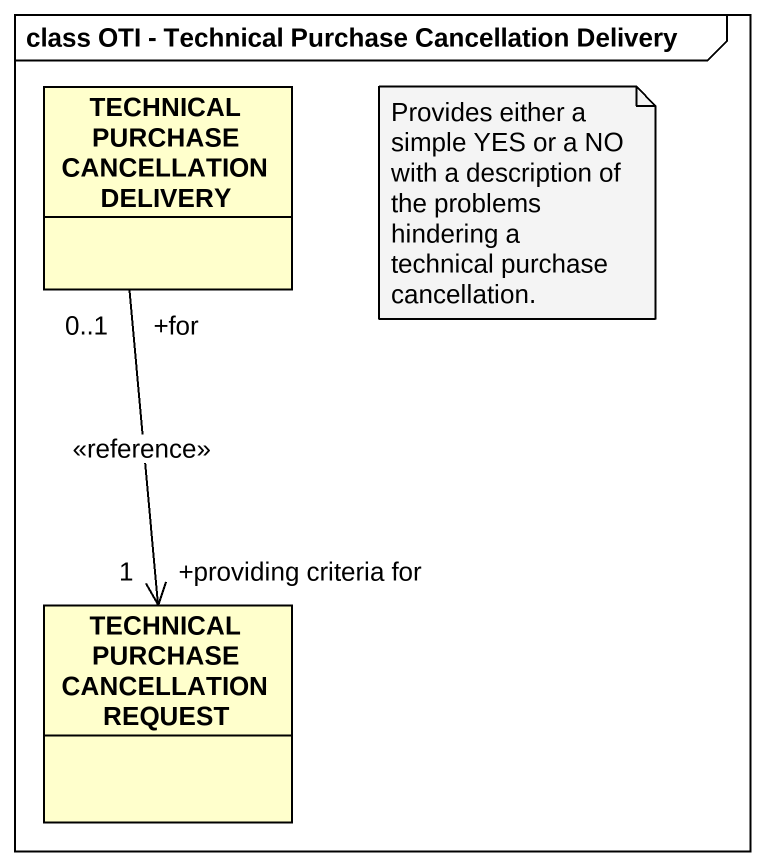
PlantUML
@startuml
mainframe class OTI - Technical Purchase Cancellation Delivery
hide circle
hide empty members
class "TECHNICAL PURCHASE CANCELLATION DELIVERY" as TECHNICAL_PURCHASE
class "TECHNICAL PURCHASE CANCELLATION REQUEST" as TECHNICAL_PURCHASE_2
TECHNICAL_PURCHASE_2 "+providing criteria for\n1" <-up- "+for\n0..1" TECHNICAL_PURCHASE : <<reference>>
note as N1
  Provides either a simple YES or a NO with a description of the problems hindering a technical purchase cancellation.
end note
@enduml
